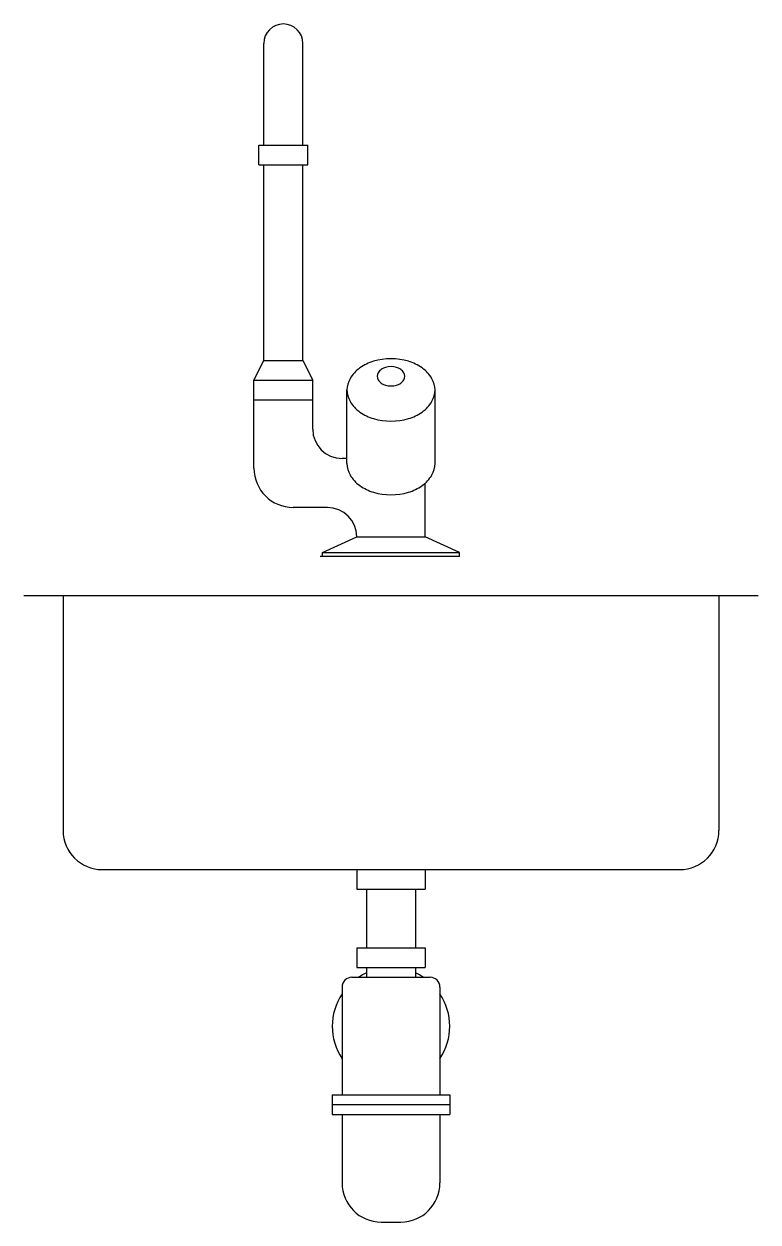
# Model space of a CAD drawing. Header units: centimetres. Extents: x -18.8 to 18.8, y 58 to 119.2.
import ezdxf

# ---------------------------------------------------------------- set-up
doc = ezdxf.new("R2010")
doc.units = ezdxf.units.CM

msp = doc.modelspace()

# ---------------------------------------------------------------- linework, layer by layer
for p, q in [((-6.5, 113), (-6.5, 118.192)), ((-4.5, 113), (-4.5, 118.192)), ((-6.75, 113), (-4.25, 113)), ((-6.75, 112), (-6.75, 113)), ((-4.25, 112), (-4.25, 113)), ((-6.75, 112), (-4.25, 112)), ((-6.5, 102), (-6.5, 112)), ((-4.5, 102), (-4.5, 112)), ((-7, 101), (-6.5, 102)), ((-6.5, 102), (-4.5, 102)), ((-4.5, 102), (-4, 101)), ((-7, 96.5), (-7, 101)), ((-7, 101), (-4, 101)), ((-4, 98.5), (-4, 101)), ((-2.25, 96.737), (-2.25, 100.497)), ((2.25, 96.737), (2.25, 100.497)), ((-7, 100), (-4, 100)), ((-2.25, 97), (-2.5, 97)), ((1.75, 93), (1.75, 95.739)), ((-3.25, 94.5), (-5, 94.5)), ((-3.5, 92.2), (-1.75, 93)), ((-1.75, 93), (1.75, 93)), ((3.5, 92.2), (1.75, 93)), ((3.5, 92), (-3.617, 92)), ((-3.5, 92.2), (3.5, 92.2)), ((-3.5, 92), (-3.5, 92.2)), ((3.5, 92), (3.5, 92.2)), ((-18.75, 90), (18.75, 90)), ((-16.75, 90), (-16.75, 78)), ((16.75, 90), (16.75, 78)), ((-14.75, 76), (14.75, 76)), ((-1.75, 76), (-1.75, 75)), ((1.75, 76), (1.75, 75)), ((-1.75, 75), (1.75, 75)), ((-1.25, 75), (-1.25, 72)), ((1.25, 75), (1.25, 72)), ((-1.75, 72), (1.75, 72)), ((-1.75, 72), (-1.75, 71)), ((1.75, 72), (1.75, 71)), ((-1.75, 71), (1.75, 71)), ((-1.25, 71), (-1.25, 70.5)), ((1.25, 71), (1.25, 70.5)), ((-2, 70.5), (2, 70.5)), ((-2.5, 70), (-2.5, 64.5)), ((2.5, 70), (2.5, 64.5)), ((-3, 64.5), (3, 64.5)), ((-3, 64.5), (-3, 63.5)), ((3, 64.5), (3, 63.5)), ((-3, 64), (3, 64)), ((-3, 63.5), (3, 63.5)), ((-2.5, 63.5), (-2.5, 60)), ((2.5, 63.5), (2.5, 60)), ((-0.5, 58), (0.5, 58))]:
    msp.add_line(p, q)
for points in [[(2.093, 101.075, 0.106756), (1.591, 101.622, 0.082828), (0.891, 101.961, 0.143434), (-0.891, 101.961, 0.082828), (-1.591, 101.622, 0.106756), (-2.093, 101.075, 0.27133), (-2.093, 99.92, 0.106756), (-1.591, 99.372, 0.082828), (-0.891, 99.034, 0.143434), (0.891, 99.034, 0.082828), (1.591, 99.372, 0.106756), (2.093, 99.92, 0.27133), (2.093, 101.075)], [(-0.651, 101.018, 0.106756), (-0.495, 100.847, 0.082828), (-0.277, 100.742, 0.143434), (0.277, 100.742, 0.082828), (0.495, 100.847, 0.106756), (0.651, 101.018, 0.27133), (0.651, 101.377, 0.106756), (0.495, 101.547, 0.082828), (0.277, 101.653, 0.143434), (-0.277, 101.653, 0.082828), (-0.495, 101.547, 0.106756), (-0.651, 101.377, 0.27133), (-0.651, 101.018)], [(-2.25, 96.737, 0.133256), (-2.093, 96.16, 0.106756), (-1.591, 95.612, 0.082828), (-0.891, 95.274, 0.143434), (0.891, 95.274, 0.082828), (1.591, 95.612, 0.106756), (2.093, 96.16, 0.133256), (2.25, 96.737, 0.133256)]]:
    msp.add_lwpolyline(points, format="xyb")
for centre, radius, start, end in [((-5.5, 118.192), 1, 360, 180), ((-2.5, 98.5), 1.5, 180, 270), ((-5, 96.5), 2, 180, 270), ((-3.25, 93), 1.5, 0, 90), ((-14.75, 78), 2, 180, 270), ((14.75, 78), 2, 270, 0), ((-2, 70), 0.5, 90, 180), ((0, 68), 3, 114.62432, 123.55731), ((0, 68), 3, 56.44269, 65.37568), ((2, 70), 0.5, 0, 90), ((0, 68), 3, 146.44269, 213.55731), ((0, 68), 3, 326.44269, 33.55731), ((-0.5, 60), 2, 180, 270), ((0.5, 60), 2, 270, 0)]:
    msp.add_arc(centre, radius, start, end)

doc.saveas('drawing.dxf')
